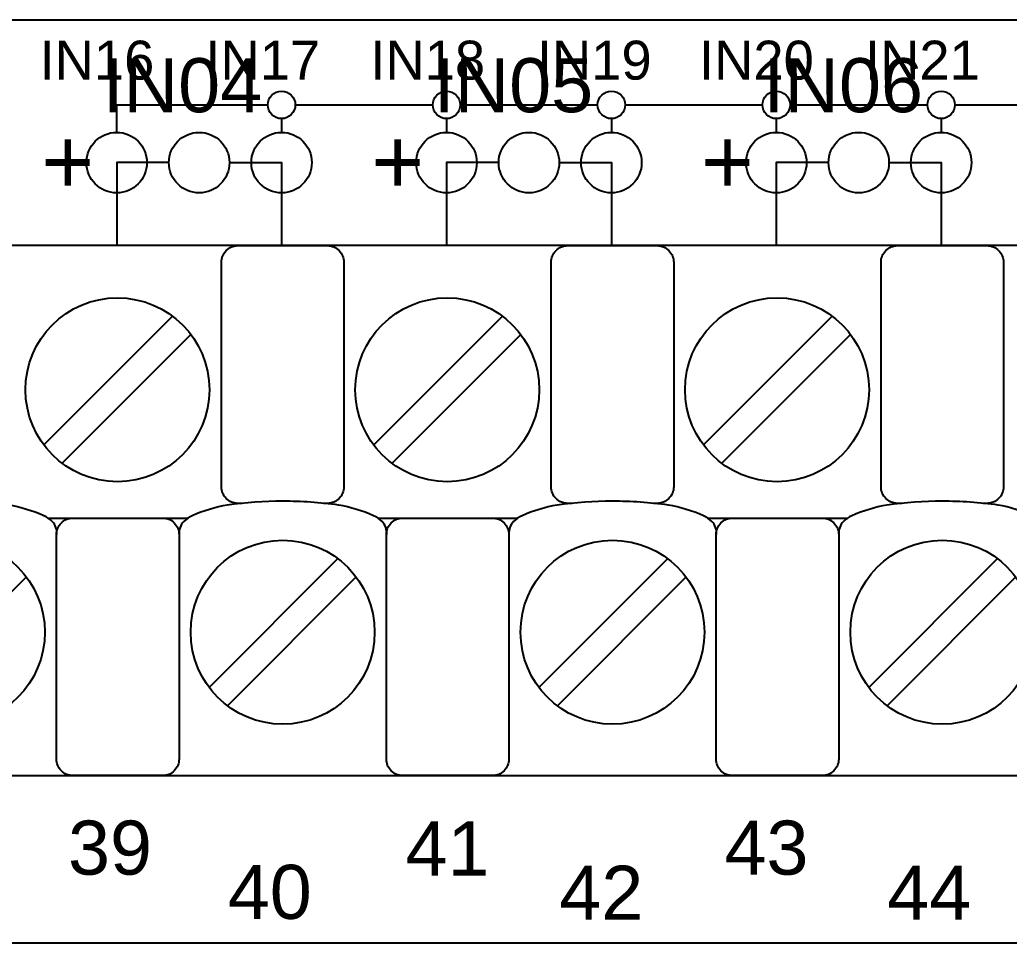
# Model space of a CAD drawing. Extents: x 1 to 47, y 1 to 35.
# Drawn here: x 40.159 to 41.959, y 12.644 to 14.324 of the extents above; entities that cross this region are included whole.
import ezdxf

# ---------------------------------------------------------------- set-up
doc = ezdxf.new("R2010")
doc.units = 0
doc.header["$MEASUREMENT"] = 0
for name, color, linetype in [('5_01__0__EMPTY', 7, 'CONTINUOUS'), ('5_02__1___8__INDEPENDENT_I', 7, 'CONTINUOUS'), ('5_03__2___8__OPTOISOLATED_', 7, 'CONTINUOUS'), ('5_04__4___24__OPTOISOLATED', 7, 'CONTINUOUS'), ('5_05__5___8__INDEPENDENT_I', 7, 'CONTINUOUS'), ('5_06__6___8__INDEPENDENT_I', 7, 'CONTINUOUS'), ('5_07__7___8__OPTOISOLATED_', 7, 'CONTINUOUS'), ('5_08__8___8__OPTOISOLATED_', 7, 'CONTINUOUS'), ('7_00______DWG_', 7, 'CONTINUOUS')]:
    doc.layers.add(name, color=color, linetype=linetype)
doc.styles.add('ARIAL', font='arial.ttf')

msp = doc.modelspace()

# ---------------------------------------------------------------- linework, layer by layer
at = {"layer": '5_01__0__EMPTY'}
msp.add_lwpolyline([(38.425, 12.9785, 0.414213), (38.455, 12.9485), (43.4368, 12.9485, 0.414214), (43.4668, 12.9785), (43.4668, 13.2915), (43.5577, 13.5363, 0.480048), (43.4127, 13.7345), (43.1785, 13.7345, -0.414214), (43.1485, 13.7645), (43.1485, 13.8826, 0.414212), (43.1185, 13.9126), (43.1185, 13.9127), (38.1374, 13.9127, 0.414215), (38.1074, 13.8827), (38.1075, 13.5698), (38.0166, 13.325, 0.47859), (38.1616, 13.1265), (38.395, 13.1265, -0.414214), (38.425, 13.0965)], format="xyb", close=True, dxfattribs=at)
msp.add_lwpolyline([(38.425, 12.9785, 0.414213), (38.455, 12.9485), (43.4368, 12.9485, 0.414214), (43.4668, 12.9785), (43.4668, 13.2915), (43.5577, 13.5363, 0.480048), (43.4127, 13.7345), (43.1785, 13.7345, -0.414214), (43.1485, 13.7645), (43.1485, 13.8826, 0.414212), (43.1185, 13.9126), (43.1185, 13.9127), (38.1374, 13.9127, 0.414215), (38.1074, 13.8827), (38.1075, 13.5698), (38.0166, 13.325, 0.47859), (38.1616, 13.1265), (38.395, 13.1265, -0.414214), (38.425, 13.0965)], format="xyb", close=True, dxfattribs=at)
at = {"layer": '5_02__1___8__INDEPENDENT_I'}
for points in [[(40.4301, 14.0638), (40.3351, 14.0638), (40.3351, 13.9127)], [(40.5401, 14.0638), (40.6351, 14.0638), (40.6351, 13.9127)], [(41.0301, 14.0638), (40.9351, 14.0638), (40.9351, 13.9127)], [(41.1401, 14.0638), (41.2351, 14.0638), (41.2351, 13.9127)], [(41.6301, 14.0638), (41.5351, 14.0638), (41.5351, 13.9127)], [(41.7401, 14.0638), (41.8351, 14.0638), (41.8351, 13.9127)], [(40.4369, 13.7843), (40.2027, 13.5501)], [(41.0369, 13.7843), (40.8027, 13.5501)], [(41.6369, 13.7843), (41.4027, 13.5501)], [(40.4703, 13.7509), (40.2361, 13.5167)], [(41.0703, 13.7509), (40.8361, 13.5167)], [(41.6703, 13.7509), (41.4361, 13.5167)], [(40.21, 13.4172), (40.4651, 13.4172)], [(40.81, 13.4172), (41.0651, 13.4172)], [(41.41, 13.4172), (41.6651, 13.4172)], [(40.7375, 13.3433), (40.5033, 13.1091)], [(41.3375, 13.3433), (41.1033, 13.1091)], [(41.9375, 13.3433), (41.7033, 13.1091)], [(40.1709, 13.3099), (39.9368, 13.0757)], [(40.7709, 13.3099), (40.5368, 13.0757)], [(41.3709, 13.3099), (41.1368, 13.0757)], [(41.9709, 13.3099), (41.7368, 13.0757)]]:
    msp.add_lwpolyline(points, dxfattribs=at)
msp.add_lwpolyline([(38.425, 12.9785, 0.414213), (38.455, 12.9485), (43.4368, 12.9485, 0.414214), (43.4668, 12.9785), (43.4668, 13.2915), (43.5577, 13.5363, 0.480048), (43.4127, 13.7345), (43.1785, 13.7345, -0.414214), (43.1485, 13.7645), (43.1485, 13.8826, 0.414212), (43.1185, 13.9126), (43.1185, 13.9127), (38.1374, 13.9127, 0.414215), (38.1074, 13.8827), (38.1075, 13.5698), (38.0166, 13.325, 0.47859), (38.1616, 13.1265), (38.395, 13.1265, -0.414214), (38.425, 13.0965)], format="xyb", close=True, dxfattribs=at)
for points in [[(40.5635, 13.4439), (40.5556, 13.4439, -0.414214), (40.5256, 13.4739), (40.5256, 13.8827, -0.414214), (40.5556, 13.9127), (40.7184, 13.9127, -0.414214), (40.7484, 13.8827), (40.7484, 13.4739, -0.414214), (40.7184, 13.4439), (40.7116, 13.4439)], [(41.1635, 13.4439), (41.1556, 13.4439, -0.414214), (41.1256, 13.4739), (41.1256, 13.8827, -0.414214), (41.1556, 13.9127), (41.3184, 13.9127, -0.414214), (41.3484, 13.8827), (41.3484, 13.4739, -0.414214), (41.3184, 13.4439), (41.3116, 13.4439)], [(41.7635, 13.4439), (41.7556, 13.4439, -0.414214), (41.7256, 13.4739), (41.7256, 13.8827, -0.414214), (41.7556, 13.9127), (41.9184, 13.9127, -0.414214), (41.9484, 13.8827), (41.9484, 13.4739, -0.414214), (41.9184, 13.4439), (41.9116, 13.4439)], [(40.2265, 13.3872, 0.191033), (40.218, 13.4111, 0.081668), (40.2024, 13.4213, 0.0591), (40.1386, 13.4407, 0.034646), (40.0371, 13.4477, 0.03436), (39.9364, 13.4407, 0.0591), (39.8727, 13.4213, 0.081668), (39.8571, 13.4111, 0.191033), (39.8486, 13.3872)], [(40.8265, 13.3872, 0.191033), (40.818, 13.4111, 0.081668), (40.8024, 13.4213, 0.0591), (40.7387, 13.4407, 0.034646), (40.6371, 13.4477, 0.03436), (40.5364, 13.4407, 0.0591), (40.4727, 13.4213, 0.081668), (40.4571, 13.4111, 0.191033), (40.4486, 13.3872)], [(41.4265, 13.3872, 0.191033), (41.418, 13.4111, 0.081668), (41.4024, 13.4213, 0.0591), (41.3387, 13.4407, 0.034646), (41.2371, 13.4477, 0.03436), (41.1364, 13.4407, 0.0591), (41.0727, 13.4213, 0.081668), (41.0571, 13.4111, 0.191033), (41.0486, 13.3872)], [(42.0265, 13.3872, 0.191033), (42.018, 13.4111, 0.081668), (42.0024, 13.4213, 0.0591), (41.9387, 13.4407, 0.034646), (41.8371, 13.4477, 0.03436), (41.7364, 13.4407, 0.0591), (41.6727, 13.4213, 0.081668), (41.6571, 13.4111, 0.191033), (41.6486, 13.3872)], [(40.4186, 13.4172, -0.414214), (40.4486, 13.3872), (40.4486, 12.9785, -0.414214), (40.4186, 12.9485), (40.2557, 12.9485, -0.414214), (40.2257, 12.9785), (40.2257, 13.3872, -0.414214), (40.2557, 13.4172)], [(41.0186, 13.4172, -0.414214), (41.0486, 13.3872), (41.0486, 12.9785, -0.414214), (41.0186, 12.9485), (40.8557, 12.9485, -0.414214), (40.8257, 12.9785), (40.8257, 13.3872, -0.414214), (40.8557, 13.4172)], [(41.6186, 13.4172, -0.414214), (41.6486, 13.3872), (41.6486, 12.9785, -0.414214), (41.6186, 12.9485), (41.4557, 12.9485, -0.414214), (41.4257, 12.9785), (41.4257, 13.3872, -0.414214), (41.4557, 13.4172)]]:
    msp.add_lwpolyline(points, format="xyb", dxfattribs=at)
for centre, radius in [((40.4851, 14.0638), 0.055), ((41.0851, 14.0638), 0.055), ((41.6851, 14.0638), 0.055), ((40.3365, 13.6505), 0.1673), ((40.9365, 13.6505), 0.1673), ((41.5365, 13.6505), 0.1673), ((40.0371, 13.2095), 0.1673), ((40.6371, 13.2095), 0.1673), ((41.2371, 13.2095), 0.1673), ((41.8371, 13.2095), 0.1673)]:
    msp.add_circle(centre, radius, dxfattribs=at)
at = {"layer": '5_03__2___8__OPTOISOLATED_'}
for points in [[(40.4301, 14.0638), (40.3351, 14.0638), (40.3351, 13.9127)], [(40.5401, 14.0638), (40.6351, 14.0638), (40.6351, 13.9127)], [(41.0301, 14.0638), (40.9351, 14.0638), (40.9351, 13.9127)], [(41.1401, 14.0638), (41.2351, 14.0638), (41.2351, 13.9127)], [(41.6301, 14.0638), (41.5351, 14.0638), (41.5351, 13.9127)], [(41.7401, 14.0638), (41.8351, 14.0638), (41.8351, 13.9127)], [(40.4369, 13.7843), (40.2027, 13.5501)], [(41.0369, 13.7843), (40.8027, 13.5501)], [(41.6369, 13.7843), (41.4027, 13.5501)], [(40.4703, 13.7509), (40.2361, 13.5167)], [(41.0703, 13.7509), (40.8361, 13.5167)], [(41.6703, 13.7509), (41.4361, 13.5167)], [(40.21, 13.4172), (40.4651, 13.4172)], [(40.81, 13.4172), (41.0651, 13.4172)], [(41.41, 13.4172), (41.6651, 13.4172)], [(40.7375, 13.3433), (40.5033, 13.1091)], [(41.3375, 13.3433), (41.1033, 13.1091)], [(41.9375, 13.3433), (41.7033, 13.1091)], [(40.1709, 13.3099), (39.9368, 13.0757)], [(40.7709, 13.3099), (40.5368, 13.0757)], [(41.3709, 13.3099), (41.1368, 13.0757)], [(41.9709, 13.3099), (41.7368, 13.0757)]]:
    msp.add_lwpolyline(points, dxfattribs=at)
msp.add_lwpolyline([(38.425, 12.9785, 0.414213), (38.455, 12.9485), (43.4368, 12.9485, 0.414214), (43.4668, 12.9785), (43.4668, 13.2915), (43.5577, 13.5363, 0.480048), (43.4127, 13.7345), (43.1785, 13.7345, -0.414214), (43.1485, 13.7645), (43.1485, 13.8826, 0.414212), (43.1185, 13.9126), (43.1185, 13.9127), (38.1374, 13.9127, 0.414215), (38.1074, 13.8827), (38.1075, 13.5698), (38.0166, 13.325, 0.47859), (38.1616, 13.1265), (38.395, 13.1265, -0.414214), (38.425, 13.0965)], format="xyb", close=True, dxfattribs=at)
for points in [[(40.5635, 13.4439), (40.5556, 13.4439, -0.414214), (40.5256, 13.4739), (40.5256, 13.8827, -0.414214), (40.5556, 13.9127), (40.7184, 13.9127, -0.414214), (40.7484, 13.8827), (40.7484, 13.4739, -0.414214), (40.7184, 13.4439), (40.7116, 13.4439)], [(41.1635, 13.4439), (41.1556, 13.4439, -0.414214), (41.1256, 13.4739), (41.1256, 13.8827, -0.414214), (41.1556, 13.9127), (41.3184, 13.9127, -0.414214), (41.3484, 13.8827), (41.3484, 13.4739, -0.414214), (41.3184, 13.4439), (41.3116, 13.4439)], [(41.7635, 13.4439), (41.7556, 13.4439, -0.414214), (41.7256, 13.4739), (41.7256, 13.8827, -0.414214), (41.7556, 13.9127), (41.9184, 13.9127, -0.414214), (41.9484, 13.8827), (41.9484, 13.4739, -0.414214), (41.9184, 13.4439), (41.9116, 13.4439)], [(40.2265, 13.3872, 0.191033), (40.218, 13.4111, 0.081668), (40.2024, 13.4213, 0.0591), (40.1386, 13.4407, 0.034646), (40.0371, 13.4477, 0.03436), (39.9364, 13.4407, 0.0591), (39.8727, 13.4213, 0.081668), (39.8571, 13.4111, 0.191033), (39.8486, 13.3872)], [(40.8265, 13.3872, 0.191033), (40.818, 13.4111, 0.081668), (40.8024, 13.4213, 0.0591), (40.7387, 13.4407, 0.034646), (40.6371, 13.4477, 0.03436), (40.5364, 13.4407, 0.0591), (40.4727, 13.4213, 0.081668), (40.4571, 13.4111, 0.191033), (40.4486, 13.3872)], [(41.4265, 13.3872, 0.191033), (41.418, 13.4111, 0.081668), (41.4024, 13.4213, 0.0591), (41.3387, 13.4407, 0.034646), (41.2371, 13.4477, 0.03436), (41.1364, 13.4407, 0.0591), (41.0727, 13.4213, 0.081668), (41.0571, 13.4111, 0.191033), (41.0486, 13.3872)], [(42.0265, 13.3872, 0.191033), (42.018, 13.4111, 0.081668), (42.0024, 13.4213, 0.0591), (41.9387, 13.4407, 0.034646), (41.8371, 13.4477, 0.03436), (41.7364, 13.4407, 0.0591), (41.6727, 13.4213, 0.081668), (41.6571, 13.4111, 0.191033), (41.6486, 13.3872)], [(40.4186, 13.4172, -0.414214), (40.4486, 13.3872), (40.4486, 12.9785, -0.414214), (40.4186, 12.9485), (40.2557, 12.9485, -0.414214), (40.2257, 12.9785), (40.2257, 13.3872, -0.414214), (40.2557, 13.4172)], [(41.0186, 13.4172, -0.414214), (41.0486, 13.3872), (41.0486, 12.9785, -0.414214), (41.0186, 12.9485), (40.8557, 12.9485, -0.414214), (40.8257, 12.9785), (40.8257, 13.3872, -0.414214), (40.8557, 13.4172)], [(41.6186, 13.4172, -0.414214), (41.6486, 13.3872), (41.6486, 12.9785, -0.414214), (41.6186, 12.9485), (41.4557, 12.9485, -0.414214), (41.4257, 12.9785), (41.4257, 13.3872, -0.414214), (41.4557, 13.4172)]]:
    msp.add_lwpolyline(points, format="xyb", dxfattribs=at)
for centre, radius in [((40.4851, 14.0638), 0.055), ((41.0851, 14.0638), 0.055), ((41.6851, 14.0638), 0.055), ((40.3365, 13.6505), 0.1673), ((40.9365, 13.6505), 0.1673), ((41.5365, 13.6505), 0.1673), ((40.0371, 13.2095), 0.1673), ((40.6371, 13.2095), 0.1673), ((41.2371, 13.2095), 0.1673), ((41.8371, 13.2095), 0.1673)]:
    msp.add_circle(centre, radius, dxfattribs=at)
at = {"layer": '5_04__4___24__OPTOISOLATED'}
for points in [[(40.3351, 14.1188), (40.3351, 14.1688), (40.6101, 14.1688)], [(40.6601, 14.1688), (40.9101, 14.1688)], [(40.9601, 14.1688), (41.2101, 14.1688)], [(41.2601, 14.1688), (41.5101, 14.1688)], [(41.5601, 14.1688), (41.8101, 14.1688)], [(41.8601, 14.1688), (42.1101, 14.1688)], [(40.6351, 14.1438), (40.6351, 14.1188)], [(40.9351, 14.1438), (40.9351, 14.1188)], [(41.2351, 14.1438), (41.2351, 14.1188)], [(41.5351, 14.1438), (41.5351, 14.1188)], [(41.8351, 14.1438), (41.8351, 14.1188)], [(40.3351, 14.0088), (40.3351, 13.9127)], [(40.6351, 14.0088), (40.6351, 13.9127)], [(40.9351, 14.0088), (40.9351, 13.9127)], [(41.2351, 14.0088), (41.2351, 13.9127)], [(41.5351, 14.0088), (41.5351, 13.9127)], [(41.8351, 14.0088), (41.8351, 13.9127)], [(40.4369, 13.7843), (40.2027, 13.5501)], [(41.0369, 13.7843), (40.8027, 13.5501)], [(41.6369, 13.7843), (41.4027, 13.5501)], [(40.4703, 13.7509), (40.2361, 13.5167)], [(41.0703, 13.7509), (40.8361, 13.5167)], [(41.6703, 13.7509), (41.4361, 13.5167)], [(40.21, 13.4172), (40.4651, 13.4172)], [(40.81, 13.4172), (41.0651, 13.4172)], [(41.41, 13.4172), (41.6651, 13.4172)], [(40.7375, 13.3433), (40.5033, 13.1091)], [(41.3375, 13.3433), (41.1033, 13.1091)], [(41.9375, 13.3433), (41.7033, 13.1091)], [(40.1709, 13.3099), (39.9368, 13.0757)], [(40.7709, 13.3099), (40.5368, 13.0757)], [(41.3709, 13.3099), (41.1368, 13.0757)], [(41.9709, 13.3099), (41.7368, 13.0757)]]:
    msp.add_lwpolyline(points, dxfattribs=at)
msp.add_lwpolyline([(38.425, 12.9785, 0.414213), (38.455, 12.9485), (43.4368, 12.9485, 0.414214), (43.4668, 12.9785), (43.4668, 13.2915), (43.5577, 13.5363, 0.480048), (43.4127, 13.7345), (43.1785, 13.7345, -0.414214), (43.1485, 13.7645), (43.1485, 13.8826, 0.414212), (43.1185, 13.9126), (43.1185, 13.9127), (38.1374, 13.9127, 0.414215), (38.1074, 13.8827), (38.1075, 13.5698), (38.0166, 13.325, 0.47859), (38.1616, 13.1265), (38.395, 13.1265, -0.414214), (38.425, 13.0965)], format="xyb", close=True, dxfattribs=at)
for points in [[(40.5635, 13.4439), (40.5556, 13.4439, -0.414214), (40.5256, 13.4739), (40.5256, 13.8827, -0.414214), (40.5556, 13.9127), (40.7184, 13.9127, -0.414214), (40.7484, 13.8827), (40.7484, 13.4739, -0.414214), (40.7184, 13.4439), (40.7116, 13.4439)], [(41.1635, 13.4439), (41.1556, 13.4439, -0.414214), (41.1256, 13.4739), (41.1256, 13.8827, -0.414214), (41.1556, 13.9127), (41.3184, 13.9127, -0.414214), (41.3484, 13.8827), (41.3484, 13.4739, -0.414214), (41.3184, 13.4439), (41.3116, 13.4439)], [(41.7635, 13.4439), (41.7556, 13.4439, -0.414214), (41.7256, 13.4739), (41.7256, 13.8827, -0.414214), (41.7556, 13.9127), (41.9184, 13.9127, -0.414214), (41.9484, 13.8827), (41.9484, 13.4739, -0.414214), (41.9184, 13.4439), (41.9116, 13.4439)], [(40.2265, 13.3872, 0.191033), (40.218, 13.4111, 0.081668), (40.2024, 13.4213, 0.0591), (40.1386, 13.4407, 0.034646), (40.0371, 13.4477, 0.03436), (39.9364, 13.4407, 0.0591), (39.8727, 13.4213, 0.081668), (39.8571, 13.4111, 0.191033), (39.8486, 13.3872)], [(40.8265, 13.3872, 0.191033), (40.818, 13.4111, 0.081668), (40.8024, 13.4213, 0.0591), (40.7387, 13.4407, 0.034646), (40.6371, 13.4477, 0.03436), (40.5364, 13.4407, 0.0591), (40.4727, 13.4213, 0.081668), (40.4571, 13.4111, 0.191033), (40.4486, 13.3872)], [(41.4265, 13.3872, 0.191033), (41.418, 13.4111, 0.081668), (41.4024, 13.4213, 0.0591), (41.3387, 13.4407, 0.034646), (41.2371, 13.4477, 0.03436), (41.1364, 13.4407, 0.0591), (41.0727, 13.4213, 0.081668), (41.0571, 13.4111, 0.191033), (41.0486, 13.3872)], [(42.0265, 13.3872, 0.191033), (42.018, 13.4111, 0.081668), (42.0024, 13.4213, 0.0591), (41.9387, 13.4407, 0.034646), (41.8371, 13.4477, 0.03436), (41.7364, 13.4407, 0.0591), (41.6727, 13.4213, 0.081668), (41.6571, 13.4111, 0.191033), (41.6486, 13.3872)], [(40.4186, 13.4172, -0.414214), (40.4486, 13.3872), (40.4486, 12.9785, -0.414214), (40.4186, 12.9485), (40.2557, 12.9485, -0.414214), (40.2257, 12.9785), (40.2257, 13.3872, -0.414214), (40.2557, 13.4172)], [(41.0186, 13.4172, -0.414214), (41.0486, 13.3872), (41.0486, 12.9785, -0.414214), (41.0186, 12.9485), (40.8557, 12.9485, -0.414214), (40.8257, 12.9785), (40.8257, 13.3872, -0.414214), (40.8557, 13.4172)], [(41.6186, 13.4172, -0.414214), (41.6486, 13.3872), (41.6486, 12.9785, -0.414214), (41.6186, 12.9485), (41.4557, 12.9485, -0.414214), (41.4257, 12.9785), (41.4257, 13.3872, -0.414214), (41.4557, 13.4172)]]:
    msp.add_lwpolyline(points, format="xyb", dxfattribs=at)
for centre, radius in [((40.6351, 14.1688), 0.025), ((40.9351, 14.1688), 0.025), ((41.2351, 14.1688), 0.025), ((41.5351, 14.1688), 0.025), ((41.8351, 14.1688), 0.025), ((40.3351, 14.0638), 0.055), ((40.6351, 14.0638), 0.055), ((40.9351, 14.0638), 0.055), ((41.2351, 14.0638), 0.055), ((41.5351, 14.0638), 0.055), ((41.8351, 14.0638), 0.055), ((40.3365, 13.6505), 0.1673), ((40.9365, 13.6505), 0.1673), ((41.5365, 13.6505), 0.1673), ((40.0371, 13.2095), 0.1673), ((40.6371, 13.2095), 0.1673), ((41.2371, 13.2095), 0.1673), ((41.8371, 13.2095), 0.1673)]:
    msp.add_circle(centre, radius, dxfattribs=at)
at = {"layer": '5_05__5___8__INDEPENDENT_I'}
for points in [[(40.4301, 14.0638), (40.3351, 14.0638), (40.3351, 13.9127)], [(40.5401, 14.0638), (40.6351, 14.0638), (40.6351, 13.9127)], [(41.0301, 14.0638), (40.9351, 14.0638), (40.9351, 13.9127)], [(41.1401, 14.0638), (41.2351, 14.0638), (41.2351, 13.9127)], [(41.6301, 14.0638), (41.5351, 14.0638), (41.5351, 13.9127)], [(41.7401, 14.0638), (41.8351, 14.0638), (41.8351, 13.9127)], [(40.4369, 13.7843), (40.2027, 13.5501)], [(41.0369, 13.7843), (40.8027, 13.5501)], [(41.6369, 13.7843), (41.4027, 13.5501)], [(40.4703, 13.7509), (40.2361, 13.5167)], [(41.0703, 13.7509), (40.8361, 13.5167)], [(41.6703, 13.7509), (41.4361, 13.5167)], [(40.21, 13.4172), (40.4651, 13.4172)], [(40.81, 13.4172), (41.0651, 13.4172)], [(41.41, 13.4172), (41.6651, 13.4172)], [(40.7375, 13.3433), (40.5033, 13.1091)], [(41.3375, 13.3433), (41.1033, 13.1091)], [(41.9375, 13.3433), (41.7033, 13.1091)], [(40.1709, 13.3099), (39.9368, 13.0757)], [(40.7709, 13.3099), (40.5368, 13.0757)], [(41.3709, 13.3099), (41.1368, 13.0757)], [(41.9709, 13.3099), (41.7368, 13.0757)]]:
    msp.add_lwpolyline(points, dxfattribs=at)
msp.add_lwpolyline([(38.425, 12.9785, 0.414213), (38.455, 12.9485), (43.4368, 12.9485, 0.414214), (43.4668, 12.9785), (43.4668, 13.2915), (43.5577, 13.5363, 0.480048), (43.4127, 13.7345), (43.1785, 13.7345, -0.414214), (43.1485, 13.7645), (43.1485, 13.8826, 0.414212), (43.1185, 13.9126), (43.1185, 13.9127), (38.1374, 13.9127, 0.414215), (38.1074, 13.8827), (38.1075, 13.5698), (38.0166, 13.325, 0.47859), (38.1616, 13.1265), (38.395, 13.1265, -0.414214), (38.425, 13.0965)], format="xyb", close=True, dxfattribs=at)
for points in [[(40.5635, 13.4439), (40.5556, 13.4439, -0.414214), (40.5256, 13.4739), (40.5256, 13.8827, -0.414214), (40.5556, 13.9127), (40.7184, 13.9127, -0.414214), (40.7484, 13.8827), (40.7484, 13.4739, -0.414214), (40.7184, 13.4439), (40.7116, 13.4439)], [(41.1635, 13.4439), (41.1556, 13.4439, -0.414214), (41.1256, 13.4739), (41.1256, 13.8827, -0.414214), (41.1556, 13.9127), (41.3184, 13.9127, -0.414214), (41.3484, 13.8827), (41.3484, 13.4739, -0.414214), (41.3184, 13.4439), (41.3116, 13.4439)], [(41.7635, 13.4439), (41.7556, 13.4439, -0.414214), (41.7256, 13.4739), (41.7256, 13.8827, -0.414214), (41.7556, 13.9127), (41.9184, 13.9127, -0.414214), (41.9484, 13.8827), (41.9484, 13.4739, -0.414214), (41.9184, 13.4439), (41.9116, 13.4439)], [(40.2265, 13.3872, 0.191033), (40.218, 13.4111, 0.081668), (40.2024, 13.4213, 0.0591), (40.1386, 13.4407, 0.034646), (40.0371, 13.4477, 0.03436), (39.9364, 13.4407, 0.0591), (39.8727, 13.4213, 0.081668), (39.8571, 13.4111, 0.191033), (39.8486, 13.3872)], [(40.8265, 13.3872, 0.191033), (40.818, 13.4111, 0.081668), (40.8024, 13.4213, 0.0591), (40.7387, 13.4407, 0.034646), (40.6371, 13.4477, 0.03436), (40.5364, 13.4407, 0.0591), (40.4727, 13.4213, 0.081668), (40.4571, 13.4111, 0.191033), (40.4486, 13.3872)], [(41.4265, 13.3872, 0.191033), (41.418, 13.4111, 0.081668), (41.4024, 13.4213, 0.0591), (41.3387, 13.4407, 0.034646), (41.2371, 13.4477, 0.03436), (41.1364, 13.4407, 0.0591), (41.0727, 13.4213, 0.081668), (41.0571, 13.4111, 0.191033), (41.0486, 13.3872)], [(42.0265, 13.3872, 0.191033), (42.018, 13.4111, 0.081668), (42.0024, 13.4213, 0.0591), (41.9387, 13.4407, 0.034646), (41.8371, 13.4477, 0.03436), (41.7364, 13.4407, 0.0591), (41.6727, 13.4213, 0.081668), (41.6571, 13.4111, 0.191033), (41.6486, 13.3872)], [(40.4186, 13.4172, -0.414214), (40.4486, 13.3872), (40.4486, 12.9785, -0.414214), (40.4186, 12.9485), (40.2557, 12.9485, -0.414214), (40.2257, 12.9785), (40.2257, 13.3872, -0.414214), (40.2557, 13.4172)], [(41.0186, 13.4172, -0.414214), (41.0486, 13.3872), (41.0486, 12.9785, -0.414214), (41.0186, 12.9485), (40.8557, 12.9485, -0.414214), (40.8257, 12.9785), (40.8257, 13.3872, -0.414214), (40.8557, 13.4172)], [(41.6186, 13.4172, -0.414214), (41.6486, 13.3872), (41.6486, 12.9785, -0.414214), (41.6186, 12.9485), (41.4557, 12.9485, -0.414214), (41.4257, 12.9785), (41.4257, 13.3872, -0.414214), (41.4557, 13.4172)]]:
    msp.add_lwpolyline(points, format="xyb", dxfattribs=at)
for centre, radius in [((40.4851, 14.0638), 0.055), ((41.0851, 14.0638), 0.055), ((41.6851, 14.0638), 0.055), ((40.3365, 13.6505), 0.1673), ((40.9365, 13.6505), 0.1673), ((41.5365, 13.6505), 0.1673), ((40.0371, 13.2095), 0.1673), ((40.6371, 13.2095), 0.1673), ((41.2371, 13.2095), 0.1673), ((41.8371, 13.2095), 0.1673)]:
    msp.add_circle(centre, radius, dxfattribs=at)
at = {"layer": '5_06__6___8__INDEPENDENT_I'}
for points in [[(40.4301, 14.0638), (40.3351, 14.0638), (40.3351, 13.9127)], [(40.5401, 14.0638), (40.6351, 14.0638), (40.6351, 13.9127)], [(41.0301, 14.0638), (40.9351, 14.0638), (40.9351, 13.9127)], [(41.1401, 14.0638), (41.2351, 14.0638), (41.2351, 13.9127)], [(41.6301, 14.0638), (41.5351, 14.0638), (41.5351, 13.9127)], [(41.7401, 14.0638), (41.8351, 14.0638), (41.8351, 13.9127)], [(40.4369, 13.7843), (40.2027, 13.5501)], [(41.0369, 13.7843), (40.8027, 13.5501)], [(41.6369, 13.7843), (41.4027, 13.5501)], [(40.4703, 13.7509), (40.2361, 13.5167)], [(41.0703, 13.7509), (40.8361, 13.5167)], [(41.6703, 13.7509), (41.4361, 13.5167)], [(40.21, 13.4172), (40.4651, 13.4172)], [(40.81, 13.4172), (41.0651, 13.4172)], [(41.41, 13.4172), (41.6651, 13.4172)], [(40.7375, 13.3433), (40.5033, 13.1091)], [(41.3375, 13.3433), (41.1033, 13.1091)], [(41.9375, 13.3433), (41.7033, 13.1091)], [(40.1709, 13.3099), (39.9368, 13.0757)], [(40.7709, 13.3099), (40.5368, 13.0757)], [(41.3709, 13.3099), (41.1368, 13.0757)], [(41.9709, 13.3099), (41.7368, 13.0757)]]:
    msp.add_lwpolyline(points, dxfattribs=at)
msp.add_lwpolyline([(38.425, 12.9785, 0.414213), (38.455, 12.9485), (43.4368, 12.9485, 0.414214), (43.4668, 12.9785), (43.4668, 13.2915), (43.5577, 13.5363, 0.480048), (43.4127, 13.7345), (43.1785, 13.7345, -0.414214), (43.1485, 13.7645), (43.1485, 13.8826, 0.414212), (43.1185, 13.9126), (43.1185, 13.9127), (38.1374, 13.9127, 0.414215), (38.1074, 13.8827), (38.1075, 13.5698), (38.0166, 13.325, 0.47859), (38.1616, 13.1265), (38.395, 13.1265, -0.414214), (38.425, 13.0965)], format="xyb", close=True, dxfattribs=at)
for points in [[(40.5635, 13.4439), (40.5556, 13.4439, -0.414214), (40.5256, 13.4739), (40.5256, 13.8827, -0.414214), (40.5556, 13.9127), (40.7184, 13.9127, -0.414214), (40.7484, 13.8827), (40.7484, 13.4739, -0.414214), (40.7184, 13.4439), (40.7116, 13.4439)], [(41.1635, 13.4439), (41.1556, 13.4439, -0.414214), (41.1256, 13.4739), (41.1256, 13.8827, -0.414214), (41.1556, 13.9127), (41.3184, 13.9127, -0.414214), (41.3484, 13.8827), (41.3484, 13.4739, -0.414214), (41.3184, 13.4439), (41.3116, 13.4439)], [(41.7635, 13.4439), (41.7556, 13.4439, -0.414214), (41.7256, 13.4739), (41.7256, 13.8827, -0.414214), (41.7556, 13.9127), (41.9184, 13.9127, -0.414214), (41.9484, 13.8827), (41.9484, 13.4739, -0.414214), (41.9184, 13.4439), (41.9116, 13.4439)], [(40.2265, 13.3872, 0.191033), (40.218, 13.4111, 0.081668), (40.2024, 13.4213, 0.0591), (40.1386, 13.4407, 0.034646), (40.0371, 13.4477, 0.03436), (39.9364, 13.4407, 0.0591), (39.8727, 13.4213, 0.081668), (39.8571, 13.4111, 0.191033), (39.8486, 13.3872)], [(40.8265, 13.3872, 0.191033), (40.818, 13.4111, 0.081668), (40.8024, 13.4213, 0.0591), (40.7387, 13.4407, 0.034646), (40.6371, 13.4477, 0.03436), (40.5364, 13.4407, 0.0591), (40.4727, 13.4213, 0.081668), (40.4571, 13.4111, 0.191033), (40.4486, 13.3872)], [(41.4265, 13.3872, 0.191033), (41.418, 13.4111, 0.081668), (41.4024, 13.4213, 0.0591), (41.3387, 13.4407, 0.034646), (41.2371, 13.4477, 0.03436), (41.1364, 13.4407, 0.0591), (41.0727, 13.4213, 0.081668), (41.0571, 13.4111, 0.191033), (41.0486, 13.3872)], [(42.0265, 13.3872, 0.191033), (42.018, 13.4111, 0.081668), (42.0024, 13.4213, 0.0591), (41.9387, 13.4407, 0.034646), (41.8371, 13.4477, 0.03436), (41.7364, 13.4407, 0.0591), (41.6727, 13.4213, 0.081668), (41.6571, 13.4111, 0.191033), (41.6486, 13.3872)], [(40.4186, 13.4172, -0.414214), (40.4486, 13.3872), (40.4486, 12.9785, -0.414214), (40.4186, 12.9485), (40.2557, 12.9485, -0.414214), (40.2257, 12.9785), (40.2257, 13.3872, -0.414214), (40.2557, 13.4172)], [(41.0186, 13.4172, -0.414214), (41.0486, 13.3872), (41.0486, 12.9785, -0.414214), (41.0186, 12.9485), (40.8557, 12.9485, -0.414214), (40.8257, 12.9785), (40.8257, 13.3872, -0.414214), (40.8557, 13.4172)], [(41.6186, 13.4172, -0.414214), (41.6486, 13.3872), (41.6486, 12.9785, -0.414214), (41.6186, 12.9485), (41.4557, 12.9485, -0.414214), (41.4257, 12.9785), (41.4257, 13.3872, -0.414214), (41.4557, 13.4172)]]:
    msp.add_lwpolyline(points, format="xyb", dxfattribs=at)
for centre, radius in [((40.4851, 14.0638), 0.055), ((41.0851, 14.0638), 0.055), ((41.6851, 14.0638), 0.055), ((40.3365, 13.6505), 0.1673), ((40.9365, 13.6505), 0.1673), ((41.5365, 13.6505), 0.1673), ((40.0371, 13.2095), 0.1673), ((40.6371, 13.2095), 0.1673), ((41.2371, 13.2095), 0.1673), ((41.8371, 13.2095), 0.1673)]:
    msp.add_circle(centre, radius, dxfattribs=at)
at = {"layer": '5_07__7___8__OPTOISOLATED_'}
for points in [[(40.4301, 14.0638), (40.3351, 14.0638), (40.3351, 13.9127)], [(40.5401, 14.0638), (40.6351, 14.0638), (40.6351, 13.9127)], [(41.0301, 14.0638), (40.9351, 14.0638), (40.9351, 13.9127)], [(41.1401, 14.0638), (41.2351, 14.0638), (41.2351, 13.9127)], [(41.6301, 14.0638), (41.5351, 14.0638), (41.5351, 13.9127)], [(41.7401, 14.0638), (41.8351, 14.0638), (41.8351, 13.9127)], [(40.4369, 13.7843), (40.2027, 13.5501)], [(41.0369, 13.7843), (40.8027, 13.5501)], [(41.6369, 13.7843), (41.4027, 13.5501)], [(40.4703, 13.7509), (40.2361, 13.5167)], [(41.0703, 13.7509), (40.8361, 13.5167)], [(41.6703, 13.7509), (41.4361, 13.5167)], [(40.21, 13.4172), (40.4651, 13.4172)], [(40.81, 13.4172), (41.0651, 13.4172)], [(41.41, 13.4172), (41.6651, 13.4172)], [(40.7375, 13.3433), (40.5033, 13.1091)], [(41.3375, 13.3433), (41.1033, 13.1091)], [(41.9375, 13.3433), (41.7033, 13.1091)], [(40.1709, 13.3099), (39.9368, 13.0757)], [(40.7709, 13.3099), (40.5368, 13.0757)], [(41.3709, 13.3099), (41.1368, 13.0757)], [(41.9709, 13.3099), (41.7368, 13.0757)]]:
    msp.add_lwpolyline(points, dxfattribs=at)
msp.add_lwpolyline([(38.425, 12.9785, 0.414213), (38.455, 12.9485), (43.4368, 12.9485, 0.414214), (43.4668, 12.9785), (43.4668, 13.2915), (43.5577, 13.5363, 0.480048), (43.4127, 13.7345), (43.1785, 13.7345, -0.414214), (43.1485, 13.7645), (43.1485, 13.8826, 0.414212), (43.1185, 13.9126), (43.1185, 13.9127), (38.1374, 13.9127, 0.414215), (38.1074, 13.8827), (38.1075, 13.5698), (38.0166, 13.325, 0.47859), (38.1616, 13.1265), (38.395, 13.1265, -0.414214), (38.425, 13.0965)], format="xyb", close=True, dxfattribs=at)
for points in [[(40.5635, 13.4439), (40.5556, 13.4439, -0.414214), (40.5256, 13.4739), (40.5256, 13.8827, -0.414214), (40.5556, 13.9127), (40.7184, 13.9127, -0.414214), (40.7484, 13.8827), (40.7484, 13.4739, -0.414214), (40.7184, 13.4439), (40.7116, 13.4439)], [(41.1635, 13.4439), (41.1556, 13.4439, -0.414214), (41.1256, 13.4739), (41.1256, 13.8827, -0.414214), (41.1556, 13.9127), (41.3184, 13.9127, -0.414214), (41.3484, 13.8827), (41.3484, 13.4739, -0.414214), (41.3184, 13.4439), (41.3116, 13.4439)], [(41.7635, 13.4439), (41.7556, 13.4439, -0.414214), (41.7256, 13.4739), (41.7256, 13.8827, -0.414214), (41.7556, 13.9127), (41.9184, 13.9127, -0.414214), (41.9484, 13.8827), (41.9484, 13.4739, -0.414214), (41.9184, 13.4439), (41.9116, 13.4439)], [(40.2265, 13.3872, 0.191033), (40.218, 13.4111, 0.081668), (40.2024, 13.4213, 0.0591), (40.1386, 13.4407, 0.034646), (40.0371, 13.4477, 0.03436), (39.9364, 13.4407, 0.0591), (39.8727, 13.4213, 0.081668), (39.8571, 13.4111, 0.191033), (39.8486, 13.3872)], [(40.8265, 13.3872, 0.191033), (40.818, 13.4111, 0.081668), (40.8024, 13.4213, 0.0591), (40.7387, 13.4407, 0.034646), (40.6371, 13.4477, 0.03436), (40.5364, 13.4407, 0.0591), (40.4727, 13.4213, 0.081668), (40.4571, 13.4111, 0.191033), (40.4486, 13.3872)], [(41.4265, 13.3872, 0.191033), (41.418, 13.4111, 0.081668), (41.4024, 13.4213, 0.0591), (41.3387, 13.4407, 0.034646), (41.2371, 13.4477, 0.03436), (41.1364, 13.4407, 0.0591), (41.0727, 13.4213, 0.081668), (41.0571, 13.4111, 0.191033), (41.0486, 13.3872)], [(42.0265, 13.3872, 0.191033), (42.018, 13.4111, 0.081668), (42.0024, 13.4213, 0.0591), (41.9387, 13.4407, 0.034646), (41.8371, 13.4477, 0.03436), (41.7364, 13.4407, 0.0591), (41.6727, 13.4213, 0.081668), (41.6571, 13.4111, 0.191033), (41.6486, 13.3872)], [(40.4186, 13.4172, -0.414214), (40.4486, 13.3872), (40.4486, 12.9785, -0.414214), (40.4186, 12.9485), (40.2557, 12.9485, -0.414214), (40.2257, 12.9785), (40.2257, 13.3872, -0.414214), (40.2557, 13.4172)], [(41.0186, 13.4172, -0.414214), (41.0486, 13.3872), (41.0486, 12.9785, -0.414214), (41.0186, 12.9485), (40.8557, 12.9485, -0.414214), (40.8257, 12.9785), (40.8257, 13.3872, -0.414214), (40.8557, 13.4172)], [(41.6186, 13.4172, -0.414214), (41.6486, 13.3872), (41.6486, 12.9785, -0.414214), (41.6186, 12.9485), (41.4557, 12.9485, -0.414214), (41.4257, 12.9785), (41.4257, 13.3872, -0.414214), (41.4557, 13.4172)]]:
    msp.add_lwpolyline(points, format="xyb", dxfattribs=at)
for centre, radius in [((40.4851, 14.0638), 0.055), ((41.0851, 14.0638), 0.055), ((41.6851, 14.0638), 0.055), ((40.3365, 13.6505), 0.1673), ((40.9365, 13.6505), 0.1673), ((41.5365, 13.6505), 0.1673), ((40.0371, 13.2095), 0.1673), ((40.6371, 13.2095), 0.1673), ((41.2371, 13.2095), 0.1673), ((41.8371, 13.2095), 0.1673)]:
    msp.add_circle(centre, radius, dxfattribs=at)
at = {"layer": '5_08__8___8__OPTOISOLATED_'}
for points in [[(40.4301, 14.0638), (40.3351, 14.0638), (40.3351, 13.9127)], [(40.5401, 14.0638), (40.6351, 14.0638), (40.6351, 13.9127)], [(41.0301, 14.0638), (40.9351, 14.0638), (40.9351, 13.9127)], [(41.1401, 14.0638), (41.2351, 14.0638), (41.2351, 13.9127)], [(41.6301, 14.0638), (41.5351, 14.0638), (41.5351, 13.9127)], [(41.7401, 14.0638), (41.8351, 14.0638), (41.8351, 13.9127)], [(40.4369, 13.7843), (40.2027, 13.5501)], [(41.0369, 13.7843), (40.8027, 13.5501)], [(41.6369, 13.7843), (41.4027, 13.5501)], [(40.4703, 13.7509), (40.2361, 13.5167)], [(41.0703, 13.7509), (40.8361, 13.5167)], [(41.6703, 13.7509), (41.4361, 13.5167)], [(40.21, 13.4172), (40.4651, 13.4172)], [(40.81, 13.4172), (41.0651, 13.4172)], [(41.41, 13.4172), (41.6651, 13.4172)], [(40.7375, 13.3433), (40.5033, 13.1091)], [(41.3375, 13.3433), (41.1033, 13.1091)], [(41.9375, 13.3433), (41.7033, 13.1091)], [(40.1709, 13.3099), (39.9368, 13.0757)], [(40.7709, 13.3099), (40.5368, 13.0757)], [(41.3709, 13.3099), (41.1368, 13.0757)], [(41.9709, 13.3099), (41.7368, 13.0757)]]:
    msp.add_lwpolyline(points, dxfattribs=at)
msp.add_lwpolyline([(38.425, 12.9785, 0.414213), (38.455, 12.9485), (43.4368, 12.9485, 0.414214), (43.4668, 12.9785), (43.4668, 13.2915), (43.5577, 13.5363, 0.480048), (43.4127, 13.7345), (43.1785, 13.7345, -0.414214), (43.1485, 13.7645), (43.1485, 13.8826, 0.414212), (43.1185, 13.9126), (43.1185, 13.9127), (38.1374, 13.9127, 0.414215), (38.1074, 13.8827), (38.1075, 13.5698), (38.0166, 13.325, 0.47859), (38.1616, 13.1265), (38.395, 13.1265, -0.414214), (38.425, 13.0965)], format="xyb", close=True, dxfattribs=at)
for points in [[(40.5635, 13.4439), (40.5556, 13.4439, -0.414214), (40.5256, 13.4739), (40.5256, 13.8827, -0.414214), (40.5556, 13.9127), (40.7184, 13.9127, -0.414214), (40.7484, 13.8827), (40.7484, 13.4739, -0.414214), (40.7184, 13.4439), (40.7116, 13.4439)], [(41.1635, 13.4439), (41.1556, 13.4439, -0.414214), (41.1256, 13.4739), (41.1256, 13.8827, -0.414214), (41.1556, 13.9127), (41.3184, 13.9127, -0.414214), (41.3484, 13.8827), (41.3484, 13.4739, -0.414214), (41.3184, 13.4439), (41.3116, 13.4439)], [(41.7635, 13.4439), (41.7556, 13.4439, -0.414214), (41.7256, 13.4739), (41.7256, 13.8827, -0.414214), (41.7556, 13.9127), (41.9184, 13.9127, -0.414214), (41.9484, 13.8827), (41.9484, 13.4739, -0.414214), (41.9184, 13.4439), (41.9116, 13.4439)], [(40.2265, 13.3872, 0.191033), (40.218, 13.4111, 0.081668), (40.2024, 13.4213, 0.0591), (40.1386, 13.4407, 0.034646), (40.0371, 13.4477, 0.03436), (39.9364, 13.4407, 0.0591), (39.8727, 13.4213, 0.081668), (39.8571, 13.4111, 0.191033), (39.8486, 13.3872)], [(40.8265, 13.3872, 0.191033), (40.818, 13.4111, 0.081668), (40.8024, 13.4213, 0.0591), (40.7387, 13.4407, 0.034646), (40.6371, 13.4477, 0.03436), (40.5364, 13.4407, 0.0591), (40.4727, 13.4213, 0.081668), (40.4571, 13.4111, 0.191033), (40.4486, 13.3872)], [(41.4265, 13.3872, 0.191033), (41.418, 13.4111, 0.081668), (41.4024, 13.4213, 0.0591), (41.3387, 13.4407, 0.034646), (41.2371, 13.4477, 0.03436), (41.1364, 13.4407, 0.0591), (41.0727, 13.4213, 0.081668), (41.0571, 13.4111, 0.191033), (41.0486, 13.3872)], [(42.0265, 13.3872, 0.191033), (42.018, 13.4111, 0.081668), (42.0024, 13.4213, 0.0591), (41.9387, 13.4407, 0.034646), (41.8371, 13.4477, 0.03436), (41.7364, 13.4407, 0.0591), (41.6727, 13.4213, 0.081668), (41.6571, 13.4111, 0.191033), (41.6486, 13.3872)], [(40.4186, 13.4172, -0.414214), (40.4486, 13.3872), (40.4486, 12.9785, -0.414214), (40.4186, 12.9485), (40.2557, 12.9485, -0.414214), (40.2257, 12.9785), (40.2257, 13.3872, -0.414214), (40.2557, 13.4172)], [(41.0186, 13.4172, -0.414214), (41.0486, 13.3872), (41.0486, 12.9785, -0.414214), (41.0186, 12.9485), (40.8557, 12.9485, -0.414214), (40.8257, 12.9785), (40.8257, 13.3872, -0.414214), (40.8557, 13.4172)], [(41.6186, 13.4172, -0.414214), (41.6486, 13.3872), (41.6486, 12.9785, -0.414214), (41.6186, 12.9485), (41.4557, 12.9485, -0.414214), (41.4257, 12.9785), (41.4257, 13.3872, -0.414214), (41.4557, 13.4172)]]:
    msp.add_lwpolyline(points, format="xyb", dxfattribs=at)
for centre, radius in [((40.4851, 14.0638), 0.055), ((41.0851, 14.0638), 0.055), ((41.6851, 14.0638), 0.055), ((40.3365, 13.6505), 0.1673), ((40.9365, 13.6505), 0.1673), ((41.5365, 13.6505), 0.1673), ((40.0371, 13.2095), 0.1673), ((40.6371, 13.2095), 0.1673), ((41.2371, 13.2095), 0.1673), ((41.8371, 13.2095), 0.1673)]:
    msp.add_circle(centre, radius, dxfattribs=at)
at = {"layer": '7_00______DWG_'}
msp.add_lwpolyline([(26.9562, 14.3236), (43.6165, 14.3236, -0.468367), (43.6664, 14.2636), (43.6664, 12.6937, -0.414132), (43.6165, 12.6437), (26.9562, 12.6437, -0.414214), (26.9062, 12.6937), (26.9062, 14.2736, -0.414287)], format="xyb", close=True, dxfattribs=at)

# ---------------------------------------------------------------- texts
at = {"layer": '5_02__1___8__INDEPENDENT_I', "style": 'ARIAL'}
for s, height, p in [('IN04', 0.09833, (40.3096, 14.1554)), ('IN05', 0.09833, (40.9118, 14.1554)), ('IN06', 0.09833, (41.5118, 14.1554)), ('+', 0.118, (40.1981, 14.007)), ('+', 0.118, (40.7981, 14.007)), ('+', 0.118, (41.3981, 14.007))]:
    msp.add_text(s, height=height, dxfattribs=at).set_placement(p)
at = {"layer": '5_03__2___8__OPTOISOLATED_', "style": 'ARIAL'}
for s, p in [('IN04', (40.3096, 14.1554)), ('IN05', (40.9118, 14.1554)), ('IN06', (41.5118, 14.1554))]:
    msp.add_text(s, height=0.09833, dxfattribs=at).set_placement(p)
at = {"layer": '5_04__4___24__OPTOISOLATED', "style": 'ARIAL'}
for s, p in [('IN16', (40.1947, 14.2148)), ('IN17', (40.4965, 14.2148)), ('IN18', (40.7965, 14.2148)), ('IN19', (41.0995, 14.2148)), ('IN20', (41.3945, 14.2148)), ('IN21', (41.6965, 14.2148))]:
    msp.add_text(s, height=0.0708, dxfattribs=at).set_placement(p)
at = {"layer": '5_05__5___8__INDEPENDENT_I', "style": 'ARIAL'}
for s, height, p in [('IN04', 0.09833, (40.3096, 14.1554)), ('IN05', 0.09833, (40.9118, 14.1554)), ('IN06', 0.09833, (41.5118, 14.1554)), ('+', 0.118, (40.1981, 14.007)), ('+', 0.118, (40.7981, 14.007)), ('+', 0.118, (41.3981, 14.007))]:
    msp.add_text(s, height=height, dxfattribs=at).set_placement(p)
at = {"layer": '5_06__6___8__INDEPENDENT_I', "style": 'ARIAL'}
for s, height, p in [('IN04', 0.09833, (40.3096, 14.1554)), ('IN05', 0.09833, (40.9118, 14.1554)), ('IN06', 0.09833, (41.5118, 14.1554)), ('+', 0.118, (40.1981, 14.007)), ('+', 0.118, (40.7981, 14.007)), ('+', 0.118, (41.3981, 14.007))]:
    msp.add_text(s, height=height, dxfattribs=at).set_placement(p)
at = {"layer": '5_07__7___8__OPTOISOLATED_', "style": 'ARIAL'}
for s, p in [('IN04', (40.3096, 14.1554)), ('IN05', (40.9118, 14.1554)), ('IN06', (41.5118, 14.1554))]:
    msp.add_text(s, height=0.09833, dxfattribs=at).set_placement(p)
at = {"layer": '5_08__8___8__OPTOISOLATED_', "style": 'ARIAL'}
for s, p in [('IN04', (40.3096, 14.1554)), ('IN05', (40.9118, 14.1554)), ('IN06', (41.5118, 14.1554))]:
    msp.add_text(s, height=0.09833, dxfattribs=at).set_placement(p)
at = {"layer": '7_00______DWG_', "style": 'ARIAL'}
for s, p in [('39', (40.2466, 12.7684)), ('41', (40.8606, 12.7668)), ('43', (41.4408, 12.7684)), ('40', (40.5373, 12.6879)), ('42', (41.1404, 12.6863)), ('44', (41.7369, 12.6863))]:
    msp.add_text(s, height=0.09833, dxfattribs=at).set_placement(p)

doc.saveas('drawing.dxf')
